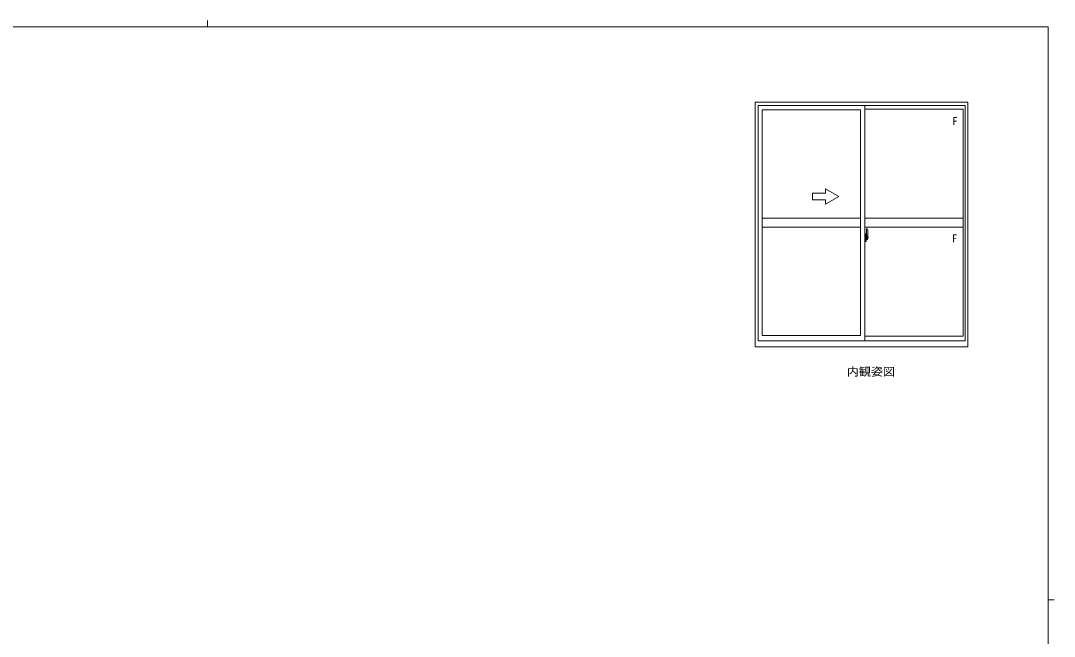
# Model space of a CAD drawing. Units: millimetres on the paper. Extents: x -420 to 373, y -297 to 267.
# Drawn here: x -118.2 to 355.1, y -14.9 to 267.2 of the extents above; entities that cross this region are included whole.
import ezdxf
from ezdxf.enums import TextEntityAlignment as Align

# ---------------------------------------------------------------- set-up
doc = ezdxf.new("R2010")
doc.units = ezdxf.units.MM
doc.linetypes.add('CHAIN2', pattern=[12, 9, -1, 1, -1])
doc.layers.add('0-1_YKK_ZWAK', color=7, linetype='Continuous', lineweight=9)
doc.layers.add('0-5_YKK_A1', color=4, linetype='Continuous', lineweight=9)
doc.layers.add('0-2_USER1', color=3, linetype='Continuous')
doc.styles.add('ＭＳ ゴシック', font='')
doc.styles.get('ＭＳ ゴシック').set_extended_font_data('MS Gothic')

msp = doc.modelspace()

# ---------------------------------------------------------------- linework, layer by layer
at = {"layer": '0-1_YKK_ZWAK'}
for p, q in [((-32.686, 267.2), (-32.686, 264.4)), ((352.3, 264.4), (-417.7, 264.4)), ((352.3, 264.4), (352.3, -260.6)), ((352.3, 1.9), (355.1, 1.9))]:
    msp.add_line(p, q, dxfattribs=at)
at = {"layer": '0-5_YKK_A1'}
for p, q in [((218.166, 117.682), (218.166, 229.882)), ((218.166, 229.882), (315.466, 229.882)), ((219.416, 120.432), (219.416, 228.381)), ((219.416, 228.381), (314.216, 228.381)), ((268.366, 120.432), (268.366, 228.381)), ((314.216, 228.381), (314.216, 120.432)), ((315.466, 229.882), (315.466, 117.682)), ((221.366, 122.931), (221.366, 226.331)), ((221.366, 226.331), (266.366, 226.331)), ((266.366, 122.931), (266.366, 226.331)), ((268.366, 226.632), (313.366, 226.632)), ((313.366, 226.632), (313.366, 122.632)), ((256.366, 186.631), (250.366, 190.096)), ((250.366, 188.132), (250.366, 190.096)), ((256.366, 186.631), (250.366, 183.167)), ((250.366, 183.167), (250.366, 185.132)), ((266.366, 176.632), (221.366, 176.632)), ((268.366, 176.632), (313.366, 176.632)), ((266.366, 172.632), (221.366, 172.632)), ((268.366, 172.632), (313.366, 172.632)), ((269.066, 171.781), (269.066, 168.522)), ((269.525, 171.79), (269.092, 171.806)), ((268.791, 169.542), (268.366, 169.556)), ((268.366, 169.556), (268.366, 166.057)), ((268.366, 167.944), (268.381, 167.944)), ((268.366, 167.619), (268.381, 167.619)), ((268.381, 168.166), (268.381, 167.097)), ((268.381, 168.166), (268.381, 168.16)), ((268.396, 168.18), (268.856, 168.164)), ((268.856, 167.099), (268.396, 167.083)), ((268.416, 167.206), (268.416, 167.149)), ((268.441, 167.232), (268.791, 167.232)), ((268.791, 167.124), (268.441, 167.124)), ((268.501, 168.297), (268.501, 168.227)), ((268.526, 168.321), (268.686, 168.321)), ((268.686, 168.201), (268.526, 168.201)), ((268.711, 168.297), (268.711, 168.227)), ((268.791, 169.542), (268.791, 168.556)), ((268.791, 169.512), (268.791, 168.556)), ((268.816, 169.512), (268.791, 169.512)), ((268.791, 168.556), (268.917, 168.552)), ((268.791, 168.556), (268.916, 168.556)), ((268.791, 167.057), (268.917, 167.061)), ((268.791, 166.102), (268.791, 167.057)), ((268.791, 167.057), (268.916, 167.057)), ((268.816, 166.102), (268.791, 166.102)), ((268.816, 169.537), (268.816, 168.582)), ((268.816, 169.537), (268.891, 169.537)), ((268.816, 168.582), (268.941, 168.582)), ((268.816, 167.206), (268.816, 167.149)), ((268.816, 166.077), (268.816, 167.032)), ((268.816, 167.032), (268.941, 167.032)), ((268.816, 166.077), (268.891, 166.077)), ((268.881, 168.14), (268.881, 167.123)), ((268.892, 168.141), (268.892, 167.472)), ((268.916, 168.556), (268.916, 168.582)), ((268.916, 167.057), (268.916, 167.032)), ((268.941, 169.486), (268.941, 168.582)), ((268.941, 168.214), (268.941, 168.527)), ((269.041, 168.38), (268.941, 168.381)), ((268.941, 167.086), (268.941, 167.399)), ((268.941, 167.232), (269.041, 167.233)), ((268.941, 166.127), (268.941, 167.032)), ((268.971, 167.779), (269.141, 167.779)), ((269.066, 168.561), (269.066, 168.002)), ((269.066, 168.522), (269.081, 168.522)), ((269.066, 168.002), (269.066, 168.355)), ((269.066, 168.064), (269.066, 168.299)), ((269.066, 168.106), (269.141, 168.106)), ((269.066, 167.258), (269.066, 167.779)), ((269.066, 167.779), (269.066, 166.981)), ((269.081, 168.522), (269.081, 168.224)), ((269.081, 168.224), (269.256, 168.224)), ((269.141, 168.397), (269.141, 168.447)), ((269.141, 168.224), (269.141, 168.002)), ((269.141, 167.779), (269.141, 166.981)), ((269.141, 167.779), (269.141, 167.779)), ((269.241, 167.779), (269.141, 167.779)), ((269.141, 167.705), (269.141, 167.779)), ((269.241, 167.705), (269.141, 167.705)), ((269.141, 167.659), (269.141, 167.705)), ((269.241, 167.659), (269.141, 167.659)), ((269.141, 167.465), (269.141, 167.659)), ((269.141, 167.635), (269.141, 167.365)), ((269.241, 167.465), (269.141, 167.465)), ((269.141, 167.411), (269.141, 167.465)), ((269.241, 167.411), (269.141, 167.411)), ((269.141, 167.406), (269.141, 167.411)), ((269.141, 167.406), (269.141, 167.276)), ((269.141, 167.365), (269.153, 167.365)), ((269.141, 167.276), (269.141, 167.263)), ((269.141, 167.263), (269.141, 167.212)), ((269.178, 168.674), (269.566, 168.674)), ((269.541, 168.601), (269.178, 168.601)), ((269.341, 166.943), (269.178, 166.943)), ((269.178, 166.868), (269.366, 166.868)), ((269.476, 167.171), (269.187, 167.171)), ((269.241, 167.779), (269.241, 167.977)), ((269.241, 167.893), (269.256, 167.893)), ((269.241, 167.779), (269.241, 167.779)), ((269.241, 167.705), (269.241, 167.779)), ((269.241, 167.659), (269.241, 167.705)), ((269.241, 167.465), (269.241, 167.659)), ((269.241, 167.411), (269.241, 167.465)), ((269.241, 167.406), (269.241, 167.411)), ((269.476, 167.317), (269.241, 167.317)), ((269.256, 168.224), (269.256, 167.406)), ((269.256, 167.441), (269.296, 167.441)), ((269.296, 167.441), (269.296, 167.406)), ((269.296, 167.434), (269.511, 167.434)), ((269.366, 166.918), (269.366, 166.868)), ((269.476, 167.365), (269.511, 167.365)), ((269.476, 167.187), (269.476, 167.317)), ((269.476, 167.171), (269.476, 167.187)), ((269.511, 167.434), (269.511, 167.262)), ((269.718, 167.269), (269.511, 167.262)), ((269.541, 167.622), (269.541, 168.601)), ((269.565, 167.564), (269.566, 167.611)), ((269.565, 167.575), (269.566, 167.611)), ((269.566, 167.614), (269.566, 168.674)), ((269.566, 167.611), (269.566, 167.614)), ((269.766, 169.537), (269.766, 167.319)), ((314.216, 120.432), (219.416, 120.432)), ((266.366, 122.931), (221.366, 122.931)), ((313.366, 122.632), (268.366, 122.632)), ((315.466, 117.682), (218.166, 117.682))]:
    msp.add_line(p, q, dxfattribs=at)
at = {"layer": '0-5_YKK_A1', "linetype": 'CHAIN2'}
msp.add_line((269.938, 167.632), (268.201, 167.632), dxfattribs=at)
at = {"layer": '0-5_YKK_A1'}
for points in [[(250.366, 188.132), (244.366, 188.132), (244.366, 185.132), (250.366, 185.132)], [(268.791, 167.057), (268.791, 166.071), (268.366, 166.057)], [(268.381, 168.166), (268.383, 168.174), (268.389, 168.179), (268.396, 168.18)], [(268.396, 167.083), (268.389, 167.084), (268.383, 167.089), (268.381, 167.097)], [(268.879, 168.149), (268.88, 168.144), (268.881, 168.14)], [(268.881, 167.123), (268.88, 167.119), (268.879, 167.114)], [(268.892, 168.141), (268.893, 168.141), (268.902, 168.142), (268.911, 168.148), (268.924, 168.16), (268.936, 168.187), (268.941, 168.214)], [(268.941, 167.399), (268.94, 167.408), (268.933, 167.436), (268.926, 167.449), (268.917, 167.461), (268.908, 167.467), (268.898, 167.472), (268.892, 167.472)], [(269.141, 168.002), (268.971, 168.002), (268.971, 167.804)], [(269.141, 167.804), (268.971, 167.804), (268.971, 167.779)], [(269.141, 168.564), (269.141, 168.224), (269.141, 168.002)], [(269.141, 168.002), (269.191, 167.999), (269.227, 167.99), (269.241, 167.977)], [(269.141, 167.804), (269.191, 167.801), (269.227, 167.792), (269.241, 167.779)], [(269.476, 167.317), (269.476, 167.406), (269.241, 167.406), (269.141, 167.406)], [(269.144, 167.196), (269.142, 167.204), (269.141, 167.212)], [(269.144, 167.196), (269.147, 167.19), (269.151, 167.184), (269.162, 167.176), (269.177, 167.172), (269.195, 167.171), (269.206, 167.173), (269.217, 167.176), (269.24, 167.187), (269.241, 167.187)], [(269.366, 166.868), (269.388, 166.899), (269.398, 166.915)]]:
    msp.add_lwpolyline(points, dxfattribs=at)
for centre, radius, start, end in [((269.091, 171.781), 0.025, 88, 180), ((269.523, 171.741), 0.05, 9.79346, 88), ((256.516, 169.495), 13.25, 0.17856, 9.79346), ((268.441, 167.206), 0.025, 90, 180), ((268.441, 167.149), 0.025, 180, 270), ((268.526, 168.297), 0.025, 90, 180), ((268.526, 168.227), 0.025, 180, 270), ((268.686, 168.297), 0.025, 0, 90), ((268.686, 168.227), 0.025, 270, 0), ((268.791, 167.206), 0.025, 0, 90), ((268.791, 167.149), 0.025, 270, 0), ((268.856, 168.139), 0.0254, 22.09753, 91.00793), ((268.856, 167.124), 0.0256, 269.33273, 337.56177), ((268.891, 169.486), 0.05, 0, 90), ((268.891, 166.127), 0.05, 270, 0), ((268.916, 168.527), 0.025, 0, 88), ((268.916, 167.086), 0.025, 271.99998, 0), ((269.041, 168.355), 0.025, 0, 88.99998), ((269.041, 167.258), 0.025, 270.99997, 0), ((269.178, 168.561), 0.113, 90, 180), ((269.178, 166.981), 0.113, 180, 270), ((269.178, 168.564), 0.0375, 90, 180), ((269.178, 166.981), 0.0375, 180, 270), ((269.236, 167.412), 0.095, 183.2594, 273.08768), ((268.655, 167.495), 0.88, 321.17381, 347.94702), ((269.341, 166.918), 0.025, 0, 90), ((268.617, 167.475), 0.933, 323.36708, 346.8425), ((268.258, 167.553), 1.307, 330.76877, 347.14854), ((268.655, 167.495), 0.88, 347.94702, 350.0179), ((268.069, 167.581), 1.472, 350.6691, 1.57924), ((268.617, 167.475), 0.933, 346.8425, 351.37085), ((268.258, 167.553), 1.307, 347.14854, 0.46379), ((268.089, 167.612), 1.476, 349.18681, 0.08105), ((269.541, 168.626), 0.025, 270, 0), ((269.716, 167.319), 0.05, 272, 0)]:
    msp.add_arc(centre, radius, start, end, dxfattribs=at)

# ---------------------------------------------------------------- texts
at = {"layer": '0-2_USER1', "style": 'ＭＳ ゴシック', "width": 1.1}
msp.add_text('内観姿図', height=3.666, dxfattribs=at).set_placement((260.092, 103.393), align=Align.BOTTOM_LEFT)
at = {"layer": '0-5_YKK_A1', "color": 3, "style": 'ＭＳ ゴシック'}
for p in [(308.332, 218.223), (308.21, 164.523)]:
    msp.add_text('F', height=3.666, dxfattribs=at).set_placement(p, align=Align.BOTTOM_LEFT)

doc.saveas('drawing.dxf')
